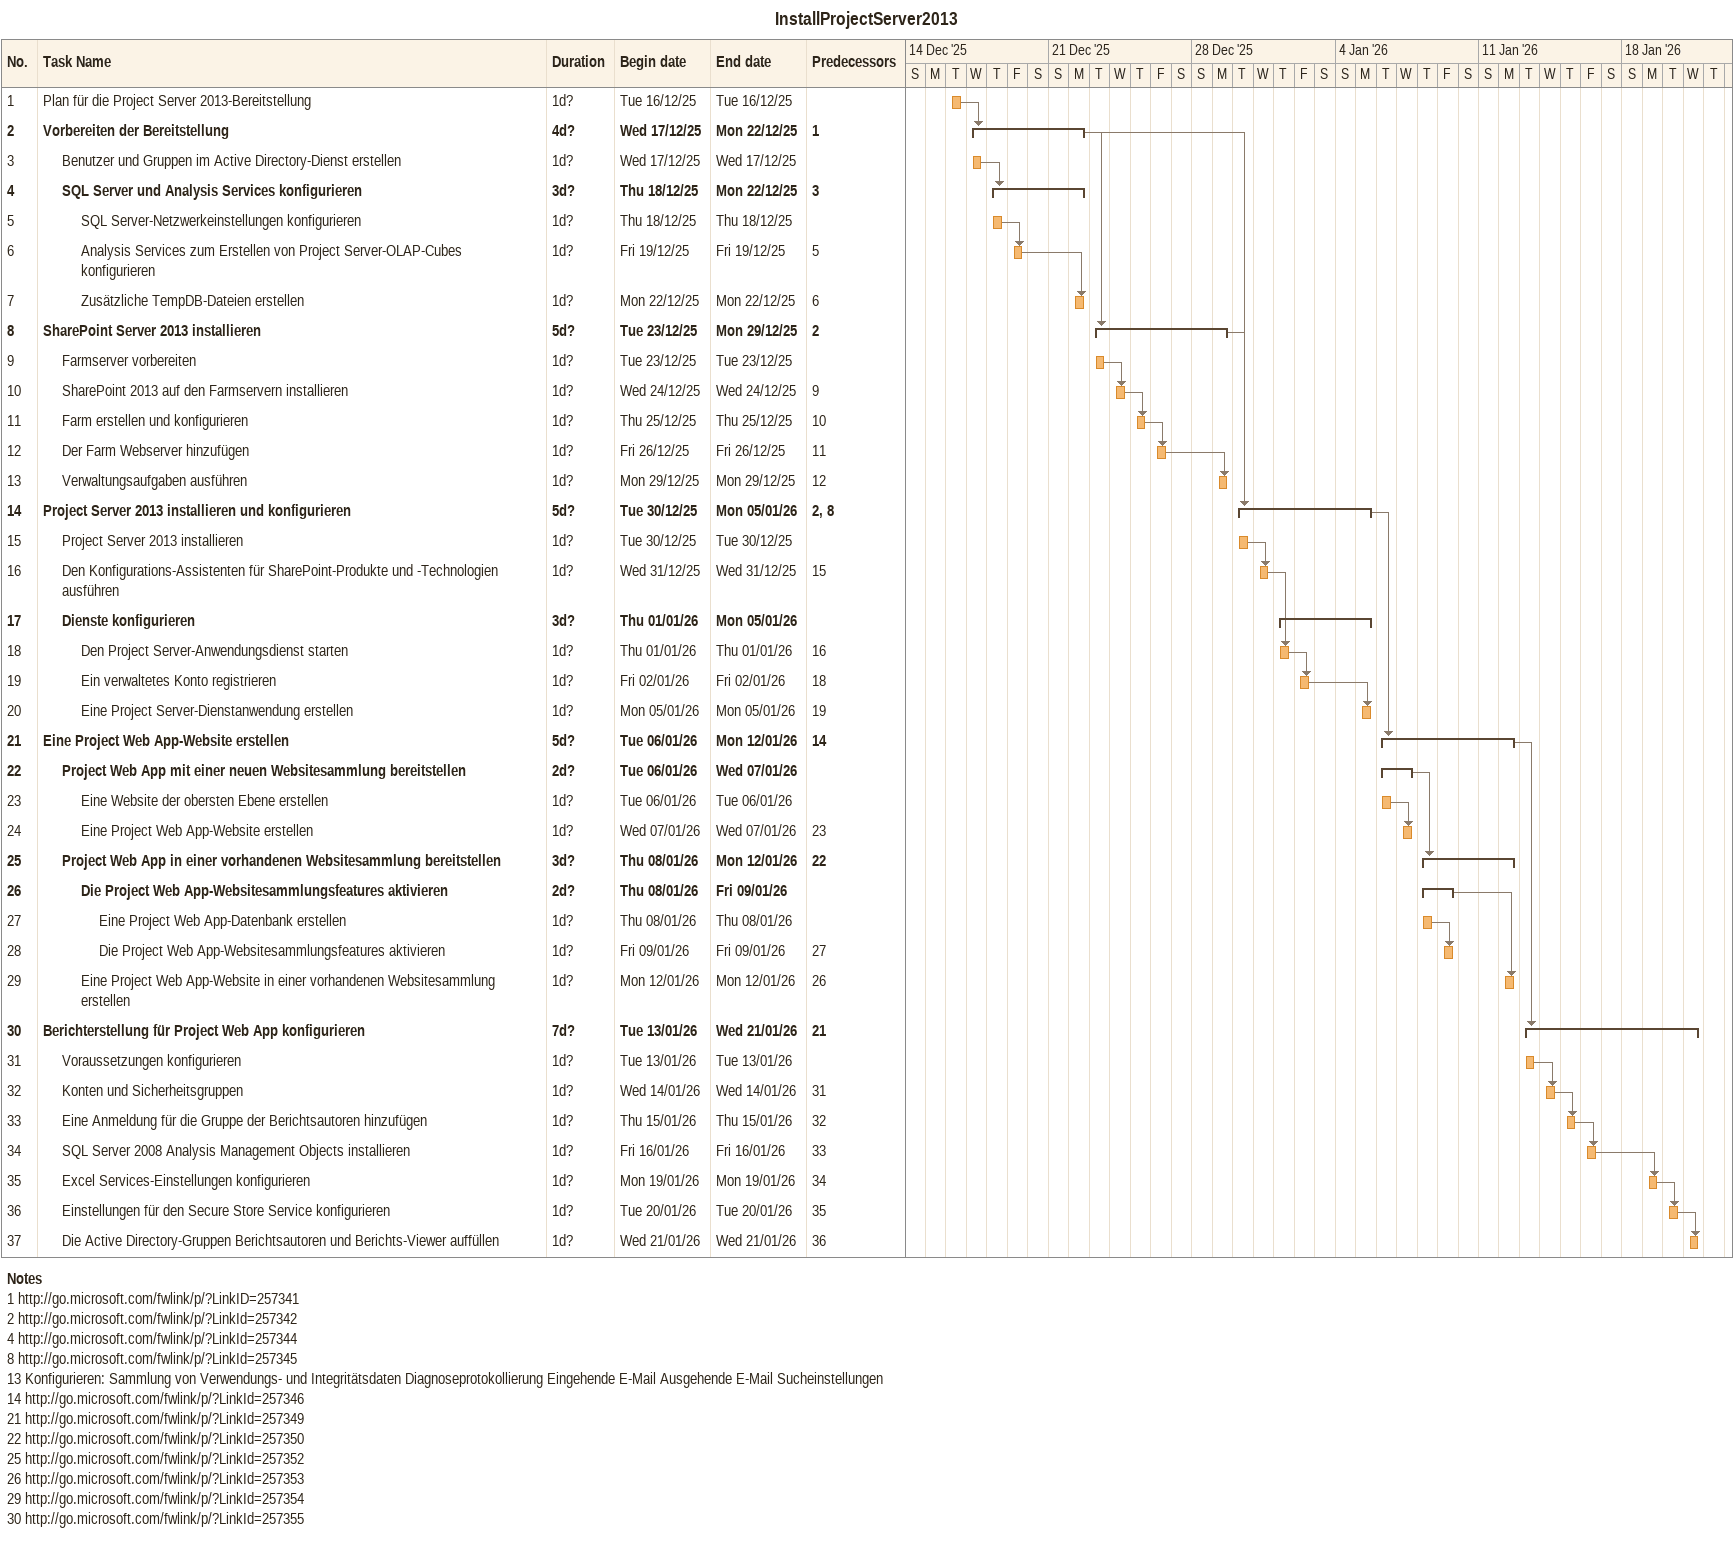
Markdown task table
InstallProjectServer2013

| ID | Level | Task | Duration | Start | Finish | Predecessors |
|---|---|---|---|---|---|---|
| 1 | 1 | Plan für die Project Server 2013-Bereitstellung | 1d? | 2025-12-16 | 2025-12-16 |  |
| 2 | 1 | **Vorbereiten der Bereitstellung** | 4d? | 2025-12-17 | 2025-12-22 | 1 |
| 3 | 2 | Benutzer und Gruppen im Active Directory-Dienst erstellen | 1d? | 2025-12-17 | 2025-12-17 |  |
| 4 | 2 | **SQL Server und Analysis Services konfigurieren** | 3d? | 2025-12-18 | 2025-12-22 | 3 |
| 5 | 3 | SQL Server-Netzwerkeinstellungen konfigurieren | 1d? | 2025-12-18 | 2025-12-18 |  |
| 6 | 3 | Analysis Services zum Erstellen von Project Server-OLAP-Cubes konfigurieren | 1d? | 2025-12-19 | 2025-12-19 | 5 |
| 7 | 3 | Zusätzliche TempDB-Dateien erstellen | 1d? | 2025-12-22 | 2025-12-22 | 6 |
| 8 | 1 | **SharePoint Server 2013 installieren** | 5d? | 2025-12-23 | 2025-12-29 | 2 |
| 9 | 2 | Farmserver vorbereiten | 1d? | 2025-12-23 | 2025-12-23 |  |
| 10 | 2 | SharePoint 2013 auf den Farmservern installieren | 1d? | 2025-12-24 | 2025-12-24 | 9 |
| 11 | 2 | Farm erstellen und konfigurieren | 1d? | 2025-12-25 | 2025-12-25 | 10 |
| 12 | 2 | Der Farm Webserver hinzufügen | 1d? | 2025-12-26 | 2025-12-26 | 11 |
| 13 | 2 | Verwaltungsaufgaben ausführen | 1d? | 2025-12-29 | 2025-12-29 | 12 |
| 14 | 1 | **Project Server 2013 installieren und konfigurieren** | 5d? | 2025-12-30 | 2026-01-05 | 2, 8 |
| 15 | 2 | Project Server 2013 installieren | 1d? | 2025-12-30 | 2025-12-30 |  |
| 16 | 2 | Den Konfigurations-Assistenten für SharePoint-Produkte und -Technologien ausführen | 1d? | 2025-12-31 | 2025-12-31 | 15 |
| 17 | 2 | **Dienste konfigurieren** | 3d? | 2026-01-01 | 2026-01-05 |  |
| 18 | 3 | Den Project Server-Anwendungsdienst starten | 1d? | 2026-01-01 | 2026-01-01 | 16 |
| 19 | 3 | Ein verwaltetes Konto registrieren | 1d? | 2026-01-02 | 2026-01-02 | 18 |
| 20 | 3 | Eine Project Server-Dienstanwendung erstellen | 1d? | 2026-01-05 | 2026-01-05 | 19 |
| 21 | 1 | **Eine Project Web App-Website erstellen** | 5d? | 2026-01-06 | 2026-01-12 | 14 |
| 22 | 2 | **Project Web App mit einer neuen Websitesammlung bereitstellen** | 2d? | 2026-01-06 | 2026-01-07 |  |
| 23 | 3 | Eine Website der obersten Ebene erstellen | 1d? | 2026-01-06 | 2026-01-06 |  |
| 24 | 3 | Eine Project Web App-Website erstellen | 1d? | 2026-01-07 | 2026-01-07 | 23 |
| 25 | 2 | **Project Web App in einer vorhandenen Websitesammlung bereitstellen** | 3d? | 2026-01-08 | 2026-01-12 | 22 |
| 26 | 3 | **Die Project Web App-Websitesammlungsfeatures aktivieren** | 2d? | 2026-01-08 | 2026-01-09 |  |
| 27 | 4 | Eine Project Web App-Datenbank erstellen | 1d? | 2026-01-08 | 2026-01-08 |  |
| 28 | 4 | Die Project Web App-Websitesammlungsfeatures aktivieren | 1d? | 2026-01-09 | 2026-01-09 | 27 |
| 29 | 3 | Eine Project Web App-Website in einer vorhandenen Websitesammlung erstellen | 1d? | 2026-01-12 | 2026-01-12 | 26 |
| 30 | 1 | **Berichterstellung für Project Web App konfigurieren** | 7d? | 2026-01-13 | 2026-01-21 | 21 |
| 31 | 2 | Voraussetzungen konfigurieren | 1d? | 2026-01-13 | 2026-01-13 |  |
| 32 | 2 | Konten und Sicherheitsgruppen | 1d? | 2026-01-14 | 2026-01-14 | 31 |
| 33 | 2 | Eine Anmeldung für die Gruppe der Berichtsautoren hinzufügen | 1d? | 2026-01-15 | 2026-01-15 | 32 |
| 34 | 2 | SQL Server 2008 Analysis Management Objects installieren | 1d? | 2026-01-16 | 2026-01-16 | 33 |
| 35 | 2 | Excel Services-Einstellungen konfigurieren | 1d? | 2026-01-19 | 2026-01-19 | 34 |
| 36 | 2 | Einstellungen für den Secure Store Service konfigurieren | 1d? | 2026-01-20 | 2026-01-20 | 35 |
| 37 | 2 | Die Active Directory-Gruppen Berichtsautoren und Berichts-Viewer auffüllen | 1d? | 2026-01-21 | 2026-01-21 | 36 |

Notes
- 1: http://go.microsoft.com/fwlink/p/?LinkID=257341
- 2: http://go.microsoft.com/fwlink/p/?LinkId=257342
- 4: http://go.microsoft.com/fwlink/p/?LinkId=257344
- 8: http://go.microsoft.com/fwlink/p/?LinkId=257345
- 13: Konfigurieren: Sammlung von Verwendungs- und Integritätsdaten Diagnoseprotokollierung Eingehende E-Mail Ausgehende E-Mail Sucheinstellungen
- 14: http://go.microsoft.com/fwlink/p/?LinkId=257346
- 21: http://go.microsoft.com/fwlink/p/?LinkId=257349
- 22: http://go.microsoft.com/fwlink/p/?LinkId=257350
- 25: http://go.microsoft.com/fwlink/p/?LinkId=257352
- 26: http://go.microsoft.com/fwlink/p/?LinkId=257353
- 29: http://go.microsoft.com/fwlink/p/?LinkId=257354
- 30: http://go.microsoft.com/fwlink/p/?LinkId=257355
